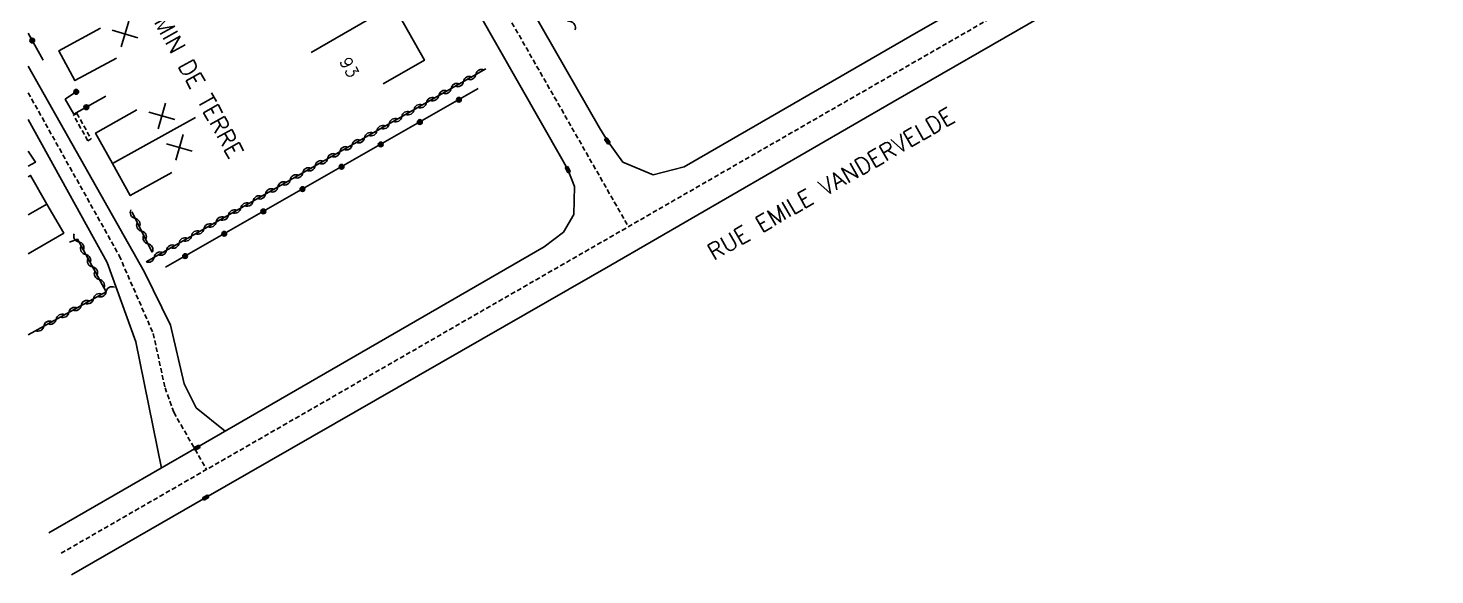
# Model space of a CAD drawing. Header units: millimetres. Extents: x 138000 to 139000, y 124000 to 124998.
# Drawn here: x 138000 to 138148.4, y 124528.5 to 124586.1 of the extents above; entities that cross this region are included whole.
import ezdxf
from ezdxf.enums import TextEntityAlignment as Align

# ---------------------------------------------------------------- set-up
doc = ezdxf.new("R2010")
doc.units = ezdxf.units.MM
doc.linetypes.add('DASHED', pattern=[0.75, 0.5, -0.25])
doc.layers.get('0').update_dxf_attribs({"linetype": 'CONTINUOUS'})
for name, color, linetype in [('W0001', 6, 'DASHED'), ('W0008', 7, 'CONTINUOUS'), ('W0100', 7, 'CONTINUOUS'), ('W0112', 1, 'DASHED'), ('W0310', 3, 'CONTINUOUS'), ('W0322', 7, 'CONTINUOUS'), ('W0400', 7, 'CONTINUOUS'), ('W0989', 7, 'CONTINUOUS'), ('W0991', 7, 'CONTINUOUS'), ('W1102', 7, 'CONTINUOUS')]:
    doc.layers.add(name, color=color, linetype=linetype)
doc.styles.get("Standard").update_dxf_attribs({"font": 'romans.shx', "width": 0.85})

# ---------------------------------------------------------------- blocks, each defined once
blk = doc.blocks.new('t322o')
at = {"color": 0, "linetype": 'Continuous'}
for radius in [0.25, 0.15]:
    blk.add_circle((0, 0), radius, dxfattribs=at)
blk = doc.blocks.new('t310o')
at = {"color": 0, "linetype": 'Continuous'}
for centre, start, end in [((-0.5, 0.38), 216.8699, 323.1304), ((0.5, -0.37), 36.8699, 143.1303)]:
    blk.add_arc(centre, 0.625, start, end, dxfattribs=at)
blk = doc.blocks.new('T400')
for p, q in [((-0.15, 0.3), (0.15, 0.3)), ((-0.15, -0.25), (-0.15, 0.3)), ((-0.15, 0.15), (0.15, 0.15)), ((-0.15, 0), (0.15, 0)), ((0.15, 0.3), (0.15, -0.25)), ((-0.15, -0.15), (0.15, -0.15)), ((-0.15, -0.25), (-0.15, -0.3)), ((-0.15, -0.3), (0.15, -0.3)), ((0.15, -0.3), (0.15, -0.25))]:
    blk.add_line(p, q)
blk = doc.blocks.new('t991o')
at = {"color": 0, "linetype": 'Continuous'}
for p, q in [((-1, 1), (1, -1)), ((-1, -1), (1, 1))]:
    blk.add_line(p, q, dxfattribs=at)

msp = doc.modelspace()

# ---------------------------------------------------------------- linework, layer by layer
at = {"layer": 'W0001'}
for points in [[(138107.71, 124683.23), (138143.96, 124622.6), (138145.05, 124620.62), (138145.81, 124617.44), (138145.07, 124614.51), (138142.9, 124611.71), (138139.14, 124608.79), (138003.37, 124530.72)], [(138017.64, 124645.12), (138033, 124618.21), (138040.61, 124604.9), (138063.32, 124565.2)], [(138000, 124579.31), (138009.61, 124562.14), (138013.19, 124553.94), (138014.44, 124548.21), (138015.36, 124545.63), (138018.82, 124539.61)]]:
    msp.add_lwpolyline(points, dxfattribs=at)
at = {"layer": 'W0008'}
for points in [[(138004.56, 124528.51), (138018.74, 124536.65), (138061.46, 124561.14), (138091.26, 124578.36), (138106.9, 124587.34), (138129.93, 124600.63), (138140.43, 124606.55), (138144.08, 124609.16), (138147.13, 124612.72), (138148.36, 124615.89), (138148.39, 124618.18), (138147.68, 124620.97), (138146.46, 124623.43), (138129.18, 124652.09), (138118.89, 124669.38), (138109.93, 124684.45)], [(138019.79, 124646.38), (138035.14, 124619.52), (138048.26, 124596.56), (138060.26, 124575.6), (138061.11, 124574.23), (138062.75, 124571.99), (138065.93, 124570.67), (138069.22, 124571.5), (138093.92, 124585.75), (138104.81, 124592.02), (138138.07, 124611.16), (138140.96, 124613.37), (138142.68, 124615.44), (138143.24, 124617.48), (138142.79, 124619.5), (138141.76, 124621.27), (138125.12, 124649.12), (138114.24, 124667.29), (138105.5, 124681.99)], [(138002.18, 124532.94), (138017.8, 124541.91), (138054.45, 124563.07), (138056.48, 124564.62), (138057.58, 124566.48), (138057.62, 124569.43), (138056.93, 124571.21), (138056.31, 124572.34), (138038.43, 124603.66), (138030.86, 124616.89), (138015.49, 124643.85)], [(138020.78, 124543.64), (138017.74, 124546.12), (138016.45, 124548.62), (138015.02, 124554.81), (138012.29, 124560.39), (138000, 124582.09)], [(138000, 124576.48), (138008.33, 124561.42), (138011.35, 124553.07), (138014.08, 124539.75)]]:
    msp.add_lwpolyline(points, dxfattribs=at)
at = {"layer": 'W0100'}
for points in [[(138037.46, 124580.26), (138041.81, 124582.72), (138038.51, 124588.56), (138038.53, 124588.54), (138035.36, 124594.04), (138032.06, 124599.88), (138028.92, 124605.36), (138025.54, 124611.38), (138021.18, 124608.93)], [(138009.32, 124582.96), (138004.93, 124580.58), (138003.23, 124583.71), (138007.62, 124586.1)], [(138005.14, 124577.13), (138005.14, 124577.13)], [(138015.15, 124570.89), (138010.78, 124568.46), (138008.9, 124571.84), (138007.11, 124575.05), (138011.47, 124577.49)], [(138006.65, 124574.44), (138006.65, 124574.44)], [(138000, 124570.44), (138000.25, 124570.59), (138001.98, 124567.58), (138003.76, 124564.52), (138000, 124562.34)]]:
    msp.add_lwpolyline(points, dxfattribs=at)
at = {"layer": 'W0112'}
for points in [[(138004.79, 124576.94), (138005.14, 124577.13)], [(138006.3, 124574.24), (138004.79, 124576.94)], [(138005.14, 124577.13), (138006.65, 124574.44), (138006.3, 124574.24)]]:
    msp.add_lwpolyline(points, dxfattribs=at)
at = {"layer": 'W0310'}
for points in [[(138012.44, 124561.49), (138048.27, 124581.81)], [(138000, 124573.15), (138000.76, 124571.98), (138000, 124571.56)], [(138013.1, 124562.5), (138010.93, 124566.76)], [(138000, 124553.8), (138008.23, 124558.33), (138005.19, 124563.87), (138004.38, 124563.55)]]:
    msp.add_lwpolyline(points, dxfattribs=at)
at = {"layer": 'W0322'}
for points in [[(138001.59, 124582.73), (138000, 124585.57)], [(138014.5, 124560.92), (138047.49, 124579.74)], [(138008.2, 124578.96), (138004.81, 124577.03), (138003.91, 124578.62), (138005.21, 124579.49)]]:
    msp.add_lwpolyline(points, dxfattribs=at)
at = {"layer": 'W1102'}
for points in [[(138038.52, 124588.53), (138029.86, 124583.54)], [(138008.9, 124571.84), (138017.64, 124576.7)], [(138001.98, 124567.58), (138000, 124566.43)]]:
    msp.add_lwpolyline(points, dxfattribs=at)

# ---------------------------------------------------------------- block references
at = {"layer": 'W0310'}
for p, rotation in [((138057.19, 124586.8), 119.828507367646), ((138047.23, 124581.22), 29.5573755700134), ((138044.62, 124579.74), 29.5573755700134), ((138045.93, 124580.48), 29.5573755700134), ((138042.02, 124578.26), 29.5573755700134), ((138043.32, 124579), 29.5573755700134), ((138039.41, 124576.78), 29.5573755700134), ((138040.71, 124577.52), 29.5573755700134), ((138036.8, 124575.3), 29.5573755700134), ((138038.1, 124576.04), 29.5573755700134), ((138034.19, 124573.82), 29.5573755700134), ((138035.49, 124574.56), 29.5573755700134), ((138030.27, 124571.6), 29.5573755700134), ((138031.58, 124572.34), 29.5573755700134), ((138032.88, 124573.08), 29.5573755700134), ((138027.66, 124570.12), 29.5573755700134), ((138028.97, 124570.86), 29.5573755700134), ((138025.05, 124568.64), 29.5573755700134), ((138026.36, 124569.38), 29.5573755700134), ((138022.44, 124567.16), 29.5573755700134), ((138023.75, 124567.9), 29.5573755700134), ((138011.29, 124566.07), 116.9725270991615), ((138019.83, 124565.68), 29.5573755700134), ((138021.14, 124566.42), 29.5573755700134), ((138011.97, 124564.73), 116.9725270991615), ((138017.22, 124564.2), 29.5573755700134), ((138018.53, 124564.94), 29.5573755700134), ((138005.35, 124563.58), 118.7580650489892), ((138012.65, 124563.39), 116.9725270991615), ((138014.61, 124562.72), 29.5573755700134), ((138015.92, 124563.46), 29.5573755700134), ((138006.07, 124562.26), 118.7580650489892), ((138006.79, 124560.95), 118.7580650489892), ((138013.31, 124561.98), 29.5573755700134), ((138007.52, 124559.63), 118.7580650489892), ((138008.22, 124558.32), 28.8378301971519), ((138005.59, 124556.88), 28.8378301971519), ((138006.91, 124557.6), 28.8378301971519), ((138002.96, 124555.43), 28.8378301971519), ((138004.28, 124556.15), 28.8378301971519), ((138001.65, 124554.71), 28.8378301971519)]:
    msp.add_blockref('t310o', p, dxfattribs=dict(at, rotation=rotation))
at = {"layer": 'W0322'}
for p, rotation in [((138000.43, 124584.8), 119.149295187549), ((138005.07, 124579.4), 33.87210345520703), ((138045.44, 124578.57), 29.70804874056519), ((138006.14, 124577.78), 209.6610896161663), ((138041.32, 124576.22), 29.70804874056519), ((138037.19, 124573.86), 29.70804874056519), ((138033.06, 124571.51), 29.70804874056519), ((138028.94, 124569.15), 29.70804874056519), ((138024.81, 124566.8), 29.70804874056519), ((138020.69, 124564.45), 29.70804874056519), ((138016.56, 124562.09), 29.70804874056519)]:
    msp.add_blockref('t322o', p, dxfattribs=dict(at, rotation=rotation))
at = {"layer": 'W0400'}
for p, rotation in [((138061.11, 124574.23), 213.8883495056427), ((138056.93, 124571.21), 26.54208425237486), ((138017.8, 124541.91), 298.7285533472702), ((138018.74, 124536.65), 119.883975982666)]:
    msp.add_blockref('T400', p, dxfattribs=dict(at, rotation=rotation))
at = {"layer": 'W0991'}
for p, rotation in [((138010.23, 124585.49), 118.5324216693986), ((138014.11, 124576.86), 119.2442926482785), ((138015.96, 124573.55), 119.0588870602736)]:
    msp.add_blockref('t991o', p, dxfattribs=dict(at, rotation=rotation))

# ---------------------------------------------------------------- texts
at = {"layer": 'W0989'}
for s, rotation, p in [('CHEMIN DE TERRE', 298.9161, (138016.88, 124581.96)), ('RUE EMILE VANDERVELDE', 29.9588, (138084.67, 124569.71))]:
    msp.add_text(s, height=1.75, rotation=rotation, dxfattribs=at).set_placement(p, align=Align.MIDDLE)
at = {"layer": 'W0991'}
msp.add_text('93', height=1.25, rotation=299.9583, dxfattribs=at).set_placement((138033.88, 124581.99), align=Align.MIDDLE)

doc.saveas('drawing.dxf')
